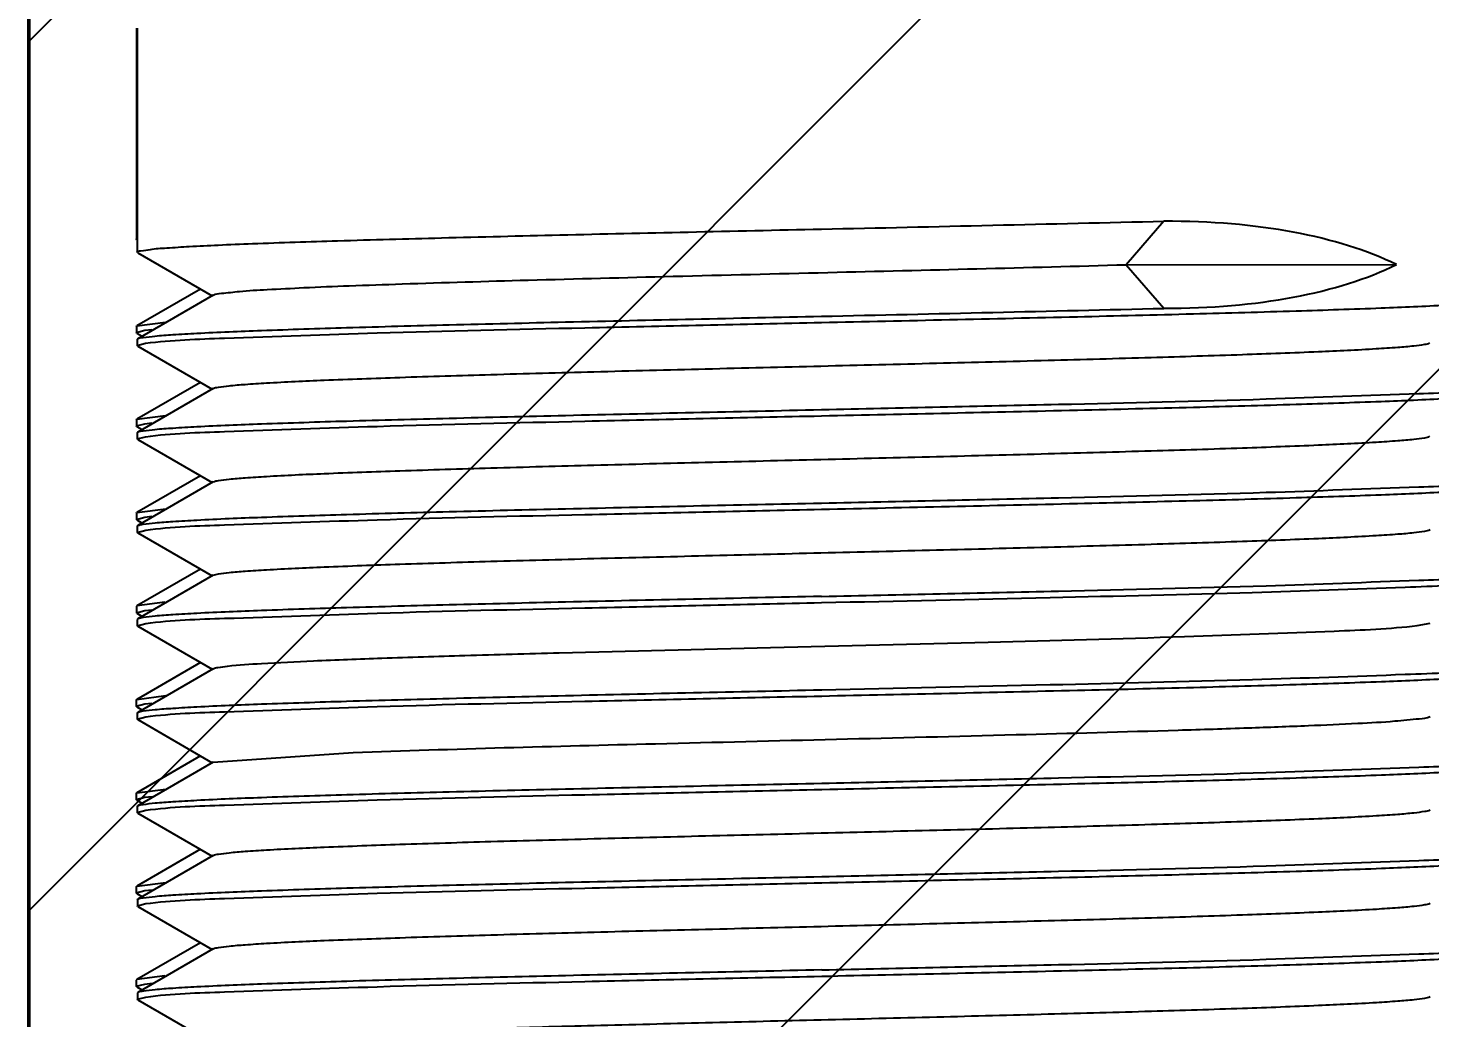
# Model space of a CAD drawing. Header units: millimetres. Extents: x 3819 to 4365, y -2661 to -1889.
# Drawn here: x 4274.39 to 4280.02, y -2389.36 to -2385.39 of the extents above; entities that cross this region are included whole.
import ezdxf

# ---------------------------------------------------------------- set-up
doc = ezdxf.new("R2010")
doc.units = ezdxf.units.MM
doc.header["$LTSCALE"] = 0.1
for name, color, linetype in [('02___PRT_ALL_AXES', 7, 'Continuous'), ('DIM', 3, 'Continuous'), ('hatch', 2, 'Continuous')]:
    doc.layers.add(name, color=color, linetype=linetype)
doc.styles.get("Standard").update_dxf_attribs({"font": 'arial.ttf'})
doc.dimstyles.new('ISO-25', dxfattribs={"dimtxt": 2.5, "dimasz": 2.5, "dimexe": 1.25, "dimexo": 0.625, "dimtad": 1, "dimlfac": 5, "dimtxsty": 'Standard', "dimcen": 2.5, "dimadec": 0, "dimazin": 0, "dimtfac": 1, "dimtmove": 0, "dimatfit": 3, "dimfxl": 0, "dimarcsym": 0})

# ---------------------------------------------------------------- blocks, each defined once
blk = doc.blocks.new('*D146')
at = {"layer": 'Defpoints', "color": 0}
for p in [(4274.393, -2371.7566), (4274.3861, -2401.8546), (4309.2725, -2401.8546)]:
    blk.add_point(p, dxfattribs=at)
at = {"layer": 'DIM', "color": 0, "lineweight": -2}
for p, q in [((4275.018, -2371.7566), (4310.5225, -2371.7566)), ((4309.2725, -2375.7566), (4309.2725, -2397.8546)), ((4275.0111, -2401.8546), (4310.5225, -2401.8546))]:
    blk.add_line(p, q, dxfattribs=at)
at = {"layer": 'DIM', "color": 0}
for points in [[(4308.6058, -2375.7566), (4309.9392, -2375.7566), (4309.2725, -2371.7566)], [(4308.6058, -2397.8546), (4309.9392, -2397.8546), (4309.2725, -2401.8546)]]:
    blk.add_solid(points, dxfattribs=at)
at = {"layer": 'DIM', "color": 0, "insert": (4306.6052, -2386.8056), "char_height": 4, "attachment_point": 5, "rotation": 90}
blk.add_mtext('120', dxfattribs=at)

msp = doc.modelspace()

# ---------------------------------------------------------------- hatches: boundary and pattern name
at = {"layer": 'hatch'}
h = msp.add_hatch(dxfattribs=at)
h.set_pattern_fill('ANSI31', color=256, scale=0.777568)
h.set_pattern_definition([(45, (3486.1896, -2587.0866), (-1.7456907, 1.7456907), [])])
edge = h.paths.add_edge_path()
edge.add_spline(control_points=[(4274.3945, -2352.2206), (4274.4524, -2352.2346), (4274.5545, -2352.251), (4274.6953, -2352.251), (4274.7758, -2352.2409), (4274.8128, -2352.2343)], knot_values=[0, 0, 0, 0, 0.423775, 0.732216, 1, 1, 1, 1], degree=3, periodic=0)
edge.add_line((4274.4358, -2352.2264), (4274.8526, -2352.2264))
edge.add_arc((4274.6195, -2351.1589), 1.0927, 280.1905, 282.3164, ccw=False)
edge.add_spline(control_points=[(4274.8128, -2352.2343), (4274.7758, -2352.2409), (4274.6953, -2352.251), (4274.5545, -2352.251), (4274.4524, -2352.2346), (4274.3945, -2352.2206)], knot_values=[0, 0, 0, 0, 0.267784, 0.576225, 1, 1, 1, 1], degree=3, periodic=0)
edge.add_line((4274.3861, -2352.2657), (4274.3861, -2354.2107))
edge.add_line((4274.3861, -2354.2107), (4274.4358, -2354.2107))
edge.add_spline(control_points=[(4274.8128, -2354.2028), (4274.7758, -2354.1962), (4274.6953, -2354.1861), (4274.5545, -2354.1861), (4274.4524, -2354.2025), (4274.3945, -2354.2165)], knot_values=[0, 0, 0, 0, 0.267789, 0.576235, 1, 1, 1, 1], degree=3, periodic=0)
edge.add_line((4275.951, -2353.9992), (4276.1361, -2353.9992))
edge.add_ellipse((4276.5528, -2353.2186), major_axis=(0, -1), ratio=0.666667, start_angle=218.6822, end_angle=321.3178, ccw=False)
edge.add_line((4275.5684, -2352.2264), (4274.4358, -2352.2264))
edge.add_spline(control_points=[(4274.3945, -2352.2206), (4274.4524, -2352.2346), (4274.5545, -2352.251), (4274.6953, -2352.251), (4274.7758, -2352.2409), (4274.8128, -2352.2343)], knot_values=[0, 0, 0, 0, 0.423775, 0.732216, 1, 1, 1, 1], degree=3, periodic=0)
edge.add_arc((4274.6195, -2351.1589), 1.0927, 280.1905, 282.3164)
edge.add_line((4274.8526, -2352.2264), (4282.6363, -2352.2264))
edge.add_line((4282.6363, -2352.2264), (4282.6363, -2354.2107))
edge.add_line((4282.6363, -2354.2107), (4274.4358, -2354.2107))
edge.add_spline(control_points=[(4274.8128, -2354.2028), (4274.7758, -2354.1962), (4274.6953, -2354.1861), (4274.5545, -2354.1861), (4274.4524, -2354.2025), (4274.3945, -2354.2165)], knot_values=[0, 0, 0, 0, 0.267789, 0.576235, 1, 1, 1, 1], degree=3, periodic=0)
edge.add_line((4274.3945, -2354.2165), (4274.3861, -2354.2186))
edge.add_line((4274.3861, -2354.2186), (4274.3861, -2367.2189))
edge.add_line((4274.3861, -2367.2189), (4274.3945, -2367.221))
edge.add_spline(control_points=[(4274.3945, -2367.221), (4274.4524, -2367.2349), (4274.5545, -2367.2513), (4274.6953, -2367.2513), (4274.7758, -2367.2413), (4274.8128, -2367.2346)], knot_values=[0, 0, 0, 0, 0.423775, 0.732216, 1, 1, 1, 1], degree=3, periodic=0)
edge.add_line((4274.4358, -2367.2267), (4274.8526, -2367.2267))
edge.add_arc((4274.6195, -2366.1592), 1.0927, 280.1905, 282.3164, ccw=False)
edge.add_spline(control_points=[(4274.8128, -2367.2346), (4274.7758, -2367.2413), (4274.6953, -2367.2513), (4274.5545, -2367.2513), (4274.4524, -2367.2349), (4274.3945, -2367.221)], knot_values=[0, 0, 0, 0, 0.267784, 0.576225, 1, 1, 1, 1], degree=3, periodic=0)
edge.add_line((4274.3861, -2367.266), (4274.3861, -2369.2111))
edge.add_line((4274.3861, -2369.2111), (4274.4358, -2369.2111))
edge.add_spline(control_points=[(4274.8128, -2369.2032), (4274.7758, -2369.1965), (4274.6953, -2369.1864), (4274.5545, -2369.1864), (4274.4524, -2369.2028), (4274.3945, -2369.2168)], knot_values=[0, 0, 0, 0, 0.267789, 0.576235, 1, 1, 1, 1], degree=3, periodic=0)
edge.add_line((4275.951, -2368.9995), (4276.1361, -2368.9995))
edge.add_ellipse((4276.5528, -2368.2189), major_axis=(0, -1), ratio=0.666667, start_angle=218.6822, end_angle=321.3178, ccw=False)
edge.add_line((4275.5684, -2367.2267), (4274.4358, -2367.2267))
edge.add_spline(control_points=[(4274.3945, -2367.221), (4274.4524, -2367.2349), (4274.5545, -2367.2513), (4274.6953, -2367.2513), (4274.7758, -2367.2413), (4274.8128, -2367.2346)], knot_values=[0, 0, 0, 0, 0.423775, 0.732216, 1, 1, 1, 1], degree=3, periodic=0)
edge.add_arc((4274.6195, -2366.1592), 1.0927, 280.1905, 282.3164)
edge.add_line((4274.8526, -2367.2267), (4282.6363, -2367.2267))
edge.add_line((4282.6363, -2367.2267), (4282.6363, -2369.2111))
edge.add_line((4282.6363, -2369.2111), (4274.4358, -2369.2111))
edge.add_spline(control_points=[(4274.8128, -2369.2032), (4274.7758, -2369.1965), (4274.6953, -2369.1864), (4274.5545, -2369.1864), (4274.4524, -2369.2028), (4274.3945, -2369.2168)], knot_values=[0, 0, 0, 0, 0.267789, 0.576235, 1, 1, 1, 1], degree=3, periodic=0)
edge.add_line((4274.3945, -2369.2168), (4274.3861, -2369.2189))
edge.add_line((4274.3861, -2369.2189), (4274.3861, -2605.0328))
edge.add_line((4274.3861, -2605.0328), (4286.9335, -2605.0328))
edge.add_line((4286.9335, -2605.0328), (4286.9335, -2028.6666))
edge.add_line((4286.9335, -2028.6666), (4274.3861, -2028.6666))
edge.add_line((4274.3861, -2028.6666), (4274.3861, -2352.2185))
edge.add_line((4274.3861, -2352.2185), (4274.3945, -2352.2206))

# ---------------------------------------------------------------- linework, layer by layer
msp.add_line((4274.3861, -2605.0328), (4274.3861, -2028.0562))
at = {"color": 7, "linetype": 'Continuous'}
for p, q in [((4274.393, -2483.7025), (4274.393, -2371.7566)), ((4278.9497, -2386.1615), (4278.7982, -2386.3364)), ((4274.8234, -2386.236), (4274.8216, -2386.2338)), ((4274.8266, -2386.2881), (4274.8247, -2386.286)), ((4274.8266, -2386.2881), (4275.1258, -2386.461)), ((4278.7982, -2386.3364), (4279.8851, -2386.3358)), ((4278.7982, -2386.3364), (4278.9498, -2386.5115)), ((4275.0791, -2386.434), (4274.8233, -2386.5817)), ((4275.1299, -2386.4586), (4274.8266, -2386.6339)), ((4274.8215, -2386.5838), (4274.8233, -2386.5817)), ((4274.8215, -2386.6088), (4274.8554, -2386.5997)), ((4274.8233, -2386.611), (4274.8215, -2386.6088)), ((4274.8233, -2386.5817), (4274.9388, -2386.5669)), ((4274.8233, -2386.611), (4274.8448, -2386.6234)), ((4274.8554, -2386.5997), (4274.8837, -2386.5965)), ((4274.8248, -2386.636), (4274.8266, -2386.6339)), ((4274.8248, -2386.661), (4274.8587, -2386.6519)), ((4274.8266, -2386.6631), (4274.8248, -2386.661)), ((4274.8266, -2386.6631), (4275.1259, -2386.836)), ((4275.0791, -2386.809), (4274.8233, -2386.9567)), ((4275.13, -2386.8336), (4274.8267, -2387.0089)), ((4274.8233, -2386.9567), (4274.939, -2386.9419)), ((4274.8214, -2386.9588), (4274.8233, -2386.9567)), ((4274.8214, -2386.9838), (4274.8553, -2386.9747)), ((4274.8232, -2386.986), (4274.8214, -2386.9838)), ((4274.8232, -2386.986), (4274.8448, -2386.9984)), ((4274.8249, -2387.011), (4274.8267, -2387.0089)), ((4274.8553, -2386.9747), (4274.8838, -2386.9715)), ((4274.8249, -2387.036), (4274.8587, -2387.0269)), ((4274.8267, -2387.0381), (4274.8249, -2387.036)), ((4274.8267, -2387.0381), (4275.126, -2387.211)), ((4275.0791, -2387.1839), (4274.8232, -2387.3317)), ((4275.1301, -2387.2086), (4274.8268, -2387.3839)), ((4274.8213, -2387.3338), (4274.8232, -2387.3317)), ((4274.8213, -2387.3588), (4274.8552, -2387.3497)), ((4274.8232, -2387.3317), (4274.9391, -2387.3168)), ((4274.8552, -2387.3497), (4274.8839, -2387.3465)), ((4274.8232, -2387.361), (4274.8213, -2387.3588)), ((4274.8232, -2387.361), (4274.8448, -2387.3735)), ((4274.825, -2387.386), (4274.8268, -2387.3839)), ((4274.825, -2387.411), (4274.8588, -2387.4019)), ((4274.8268, -2387.4131), (4274.825, -2387.411)), ((4274.8268, -2387.4131), (4275.126, -2387.586)), ((4275.0791, -2387.5589), (4274.8231, -2387.7067)), ((4275.1302, -2387.5836), (4274.8269, -2387.7589)), ((4274.8231, -2387.7067), (4274.8213, -2387.7089)), ((4274.8213, -2387.7338), (4274.8551, -2387.7247)), ((4274.8231, -2387.736), (4274.8213, -2387.7338)), ((4274.9362, -2387.692), (4274.8231, -2387.7067)), ((4274.8231, -2387.736), (4274.8448, -2387.7485)), ((4274.8551, -2387.7247), (4274.884, -2387.7215)), ((4274.8269, -2387.7589), (4274.825, -2387.761)), ((4274.825, -2387.786), (4274.8589, -2387.7769)), ((4274.8269, -2387.7881), (4274.825, -2387.786)), ((4274.8269, -2387.7881), (4275.1261, -2387.961)), ((4279.9685, -2387.7852), (4280.0196, -2387.7751)), ((4275.0791, -2387.9338), (4274.823, -2388.0817)), ((4275.1303, -2387.9586), (4274.8269, -2388.1339)), ((4274.8212, -2388.0838), (4274.823, -2388.0817)), ((4274.823, -2388.0817), (4274.9394, -2388.0668)), ((4274.8212, -2388.1088), (4274.855, -2388.0997)), ((4274.823, -2388.111), (4274.8212, -2388.1088)), ((4274.823, -2388.111), (4274.8463, -2388.1244)), ((4274.8251, -2388.136), (4274.8269, -2388.1339)), ((4274.855, -2388.0997), (4274.8841, -2388.0964)), ((4274.8251, -2388.161), (4274.859, -2388.1519)), ((4274.827, -2388.1631), (4274.8251, -2388.161)), ((4274.827, -2388.1631), (4275.1262, -2388.336)), ((4275.1303, -2388.3336), (4275.6926, -2388.2954)), ((4275.0791, -2388.3088), (4274.8229, -2388.4567)), ((4275.1303, -2388.3336), (4274.827, -2388.5089)), ((4274.8211, -2388.4588), (4274.8229, -2388.4567)), ((4274.8211, -2388.4838), (4274.855, -2388.4747)), ((4274.8229, -2388.4567), (4274.9396, -2388.4418)), ((4274.855, -2388.4747), (4274.8842, -2388.4714)), ((4274.8229, -2388.486), (4274.8211, -2388.4838)), ((4274.8229, -2388.486), (4274.8463, -2388.4995)), ((4274.8252, -2388.511), (4274.827, -2388.5089)), ((4274.8252, -2388.536), (4274.8591, -2388.5269)), ((4274.827, -2388.5381), (4274.8252, -2388.536)), ((4274.827, -2388.5381), (4275.1263, -2388.711)), ((4275.0791, -2388.6837), (4274.8228, -2388.8317)), ((4275.1304, -2388.7086), (4274.8271, -2388.8839)), ((4274.821, -2388.8338), (4274.8228, -2388.8317)), ((4274.821, -2388.8588), (4274.8549, -2388.8497)), ((4274.8228, -2388.861), (4274.821, -2388.8588)), ((4274.8228, -2388.8317), (4274.9397, -2388.8168)), ((4274.8228, -2388.861), (4274.8464, -2388.8746)), ((4274.8549, -2388.8497), (4274.8843, -2388.8464)), ((4274.8253, -2388.886), (4274.8271, -2388.8839)), ((4274.8253, -2388.911), (4274.8591, -2388.9019)), ((4274.8271, -2388.9131), (4274.8253, -2388.911)), ((4274.8271, -2388.9131), (4275.1263, -2389.086)), ((4275.0791, -2389.0587), (4274.8228, -2389.2067)), ((4275.1305, -2389.0836), (4274.8272, -2389.2589)), ((4274.8228, -2389.2067), (4274.8209, -2389.2089)), ((4274.9363, -2389.192), (4274.8228, -2389.2067)), ((4274.8209, -2389.2338), (4274.8548, -2389.2247)), ((4274.8228, -2389.236), (4274.8209, -2389.2338)), ((4274.8228, -2389.236), (4274.8464, -2389.2496)), ((4274.8272, -2389.2589), (4274.8254, -2389.261)), ((4274.8548, -2389.2247), (4274.8844, -2389.2214)), ((4274.8254, -2389.286), (4274.8592, -2389.2769)), ((4274.8272, -2389.2881), (4274.8254, -2389.286)), ((4274.8272, -2389.2881), (4275.1264, -2389.461))]:
    msp.add_line(p, q, dxfattribs=at)
for centre in [(4267.3529, -1913.6188), (4267.3529, -1913.9688)]:
    msp.add_arc(centre, 472.685, 271.239121, 271.405834, dxfattribs=at)
for centre, major_axis, ratio, start_param, end_param in [((4277.575, -2387.7482), (2.7118, 1.011), 0.450939, 0.406804, 0.88074), ((4277.5744, -2384.9227), (2.7119, -1.0111), 0.451895, -0.880186, -0.406249)]:
    msp.add_ellipse(centre, major_axis=major_axis, ratio=ratio, start_param=start_param, end_param=end_param, dxfattribs=at)
for points, knots in [([(4274.8247, -2386.286), (4274.8247, -2386.2812), (4274.8514, -2386.2798), (4274.8829, -2386.2724), (4274.953, -2386.2684), (4275.0416, -2386.2623), (4275.1574, -2386.2569), (4275.3557, -2386.2487), (4275.6551, -2386.239), (4276.0664, -2386.2277), (4276.5358, -2386.2163), (4277.0451, -2386.2048), (4277.3959, -2386.1972), (4277.5747, -2386.1932)], [0, 0, 0, 0, 0.005239, 0.01977, 0.043678, 0.076769, 0.118731, 0.169171, 0.293466, 0.444894, 0.617645, 0.805071, 1, 1, 1, 1]), ([(4274.8216, -2386.2338), (4274.8216, -2386.2337), (4274.8216, -2386.2334), (4274.8218, -2386.2331), (4274.8219, -2386.233)], [0, 0, 0, 0, 0.474043, 1, 1, 1, 1]), ([(4275.13, -2386.4586), (4275.1397, -2386.4529), (4275.1767, -2386.4503), (4275.2478, -2386.4413), (4275.3591, -2386.4354), (4275.5057, -2386.4276), (4275.6868, -2386.4204), (4275.987, -2386.4098), (4276.4209, -2386.3972), (4276.991, -2386.3824), (4277.792, -2386.3627), (4278.3988, -2386.3478), (4278.7982, -2386.3364)], [0, 0, 0, 0, 0.009211, 0.029104, 0.05944, 0.099738, 0.149346, 0.207453, 0.345222, 0.504035, 0.673493, 1, 1, 1, 1]), ([(4277.5748, -2386.5682), (4277.9174, -2386.5607), (4278.4156, -2386.5498), (4279.0511, -2386.5341), (4279.4582, -2386.5228), (4279.7963, -2386.5114), (4280.0294, -2386.5017), (4280.172, -2386.493), (4280.2444, -2386.488), (4280.2914, -2386.4816), (4280.3159, -2386.4787), (4280.3227, -2386.4747)], [0, 0, 0, 0, 0.373761, 0.543507, 0.693389, 0.817936, 0.912607, 0.947622, 0.973976, 0.991458, 1, 1, 1, 1]), ([(4274.8266, -2386.6339), (4274.8332, -2386.6301), (4274.8575, -2386.6274), (4274.904, -2386.6213), (4274.9761, -2386.6165), (4275.1184, -2386.6081), (4275.3512, -2386.5989), (4275.6893, -2386.5879), (4276.0967, -2386.577), (4276.7329, -2386.5616), (4277.2317, -2386.5508), (4277.5748, -2386.5432)], [0, 0, 0, 0, 0.008332, 0.025641, 0.051856, 0.086762, 0.181308, 0.305846, 0.455821, 0.625742, 1, 1, 1, 1]), ([(4274.8587, -2386.6519), (4274.9635, -2386.6377), (4275.2745, -2386.6287), (4275.8621, -2386.6062), (4276.6622, -2386.5887), (4277.2575, -2386.5752), (4277.5748, -2386.5682)], [0, 0, 0, 0, 0.11681, 0.342641, 0.649679, 1, 1, 1, 1]), ([(4275.13, -2386.8336), (4275.1362, -2386.83), (4275.1583, -2386.827), (4275.2005, -2386.8211), (4275.2653, -2386.8162), (4275.3923, -2386.8079), (4275.5996, -2386.7986), (4275.9001, -2386.7877), (4276.2617, -2386.7767), (4276.671, -2386.7656), (4277.1132, -2386.7544), (4277.5722, -2386.7431), (4278.0313, -2386.7318), (4278.4738, -2386.7205), (4278.8836, -2386.7091), (4279.2457, -2386.6979), (4279.547, -2386.6865), (4279.755, -2386.6769), (4279.8827, -2386.6683), (4279.9479, -2386.6631), (4279.9907, -2386.657), (4280.013, -2386.6538), (4280.0194, -2386.6501)], [0, 0, 0, 0, 0.004388, 0.013217, 0.026458, 0.044004, 0.091348, 0.153548, 0.228346, 0.313025, 0.404506, 0.49946, 0.594435, 0.685975, 0.77075, 0.84568, 0.90804, 0.95557, 0.973214, 0.98656, 0.995496, 1, 1, 1, 1]), ([(4277.5749, -2386.9182), (4277.8921, -2386.9113), (4278.4874, -2386.8977), (4279.2876, -2386.8798), (4279.8751, -2386.8563), (4280.1862, -2386.8469), (4280.291, -2386.832)], [0, 0, 0, 0, 0.350306, 0.657337, 0.883169, 1, 1, 1, 1]), ([(4277.5749, -2386.9432), (4277.9175, -2386.9357), (4278.4156, -2386.9248), (4279.0512, -2386.9091), (4279.4583, -2386.8978), (4279.7964, -2386.8864), (4280.0294, -2386.8767), (4280.1721, -2386.868), (4280.2445, -2386.863), (4280.2915, -2386.8566), (4280.316, -2386.8537), (4280.3228, -2386.8497)], [0, 0, 0, 0, 0.373761, 0.543507, 0.693389, 0.817936, 0.912607, 0.947622, 0.973976, 0.991458, 1, 1, 1, 1]), ([(4274.8267, -2387.0089), (4274.8333, -2387.0051), (4274.8576, -2387.0024), (4274.904, -2386.9963), (4274.9762, -2386.9915), (4275.1184, -2386.9831), (4275.3513, -2386.9739), (4275.6894, -2386.9629), (4276.0968, -2386.952), (4276.733, -2386.9366), (4277.2318, -2386.9258), (4277.5749, -2386.9182)], [0, 0, 0, 0, 0.008332, 0.025641, 0.051856, 0.086762, 0.181308, 0.305846, 0.455821, 0.625742, 1, 1, 1, 1]), ([(4274.8587, -2387.0269), (4274.9636, -2387.0127), (4275.2746, -2387.0037), (4275.8622, -2386.9812), (4276.6623, -2386.9637), (4277.2576, -2386.9502), (4277.5749, -2386.9432)], [0, 0, 0, 0, 0.11681, 0.342641, 0.649679, 1, 1, 1, 1]), ([(4275.1301, -2387.2086), (4275.1363, -2387.205), (4275.1584, -2387.202), (4275.2006, -2387.1961), (4275.2654, -2387.1912), (4275.3924, -2387.1829), (4275.5997, -2387.1736), (4275.9002, -2387.1627), (4276.2618, -2387.1517), (4276.6711, -2387.1406), (4277.1133, -2387.1294), (4277.5723, -2387.1181), (4278.0314, -2387.1068), (4278.4739, -2387.0955), (4278.8836, -2387.0841), (4279.2458, -2387.0729), (4279.5471, -2387.0615), (4279.7551, -2387.0519), (4279.8827, -2387.0433), (4279.948, -2387.0381), (4279.9907, -2387.032), (4280.0131, -2387.0288), (4280.0195, -2387.0251)], [0, 0, 0, 0, 0.00439, 0.013218, 0.02646, 0.044004, 0.091349, 0.153549, 0.228348, 0.313027, 0.404507, 0.499461, 0.594436, 0.685976, 0.770752, 0.845681, 0.908041, 0.955571, 0.973215, 0.986561, 0.995498, 1, 1, 1, 1]), ([(4277.5749, -2387.2932), (4277.8922, -2387.2863), (4278.4875, -2387.2727), (4279.2876, -2387.2548), (4279.8752, -2387.2313), (4280.1863, -2387.2219), (4280.2911, -2387.207)], [0, 0, 0, 0, 0.350306, 0.657337, 0.883169, 1, 1, 1, 1]), ([(4277.5749, -2387.3182), (4277.9175, -2387.3107), (4278.4157, -2387.2998), (4279.0512, -2387.2841), (4279.4583, -2387.2728), (4279.7965, -2387.2614), (4280.0295, -2387.2517), (4280.1721, -2387.243), (4280.2446, -2387.238), (4280.2916, -2387.2316), (4280.3161, -2387.2287), (4280.3229, -2387.2247)], [0, 0, 0, 0, 0.373761, 0.543507, 0.693389, 0.817936, 0.912607, 0.947622, 0.973976, 0.991458, 1, 1, 1, 1]), ([(4274.8268, -2387.3839), (4274.8334, -2387.3801), (4274.8576, -2387.3774), (4274.9041, -2387.3713), (4274.9762, -2387.3665), (4275.1185, -2387.3581), (4275.3514, -2387.3489), (4275.6895, -2387.3379), (4276.0968, -2387.327), (4276.7331, -2387.3116), (4277.2319, -2387.3008), (4277.5749, -2387.2932)], [0, 0, 0, 0, 0.008332, 0.025641, 0.051856, 0.086762, 0.181308, 0.305846, 0.455821, 0.625742, 1, 1, 1, 1]), ([(4274.8588, -2387.4019), (4274.9637, -2387.3877), (4275.2747, -2387.3787), (4275.8623, -2387.3562), (4276.6624, -2387.3387), (4277.2577, -2387.3252), (4277.5749, -2387.3182)], [0, 0, 0, 0, 0.11681, 0.342641, 0.649679, 1, 1, 1, 1]), ([(4275.1302, -2387.5836), (4275.1364, -2387.58), (4275.1585, -2387.577), (4275.2007, -2387.5711), (4275.2654, -2387.5662), (4275.3925, -2387.5579), (4275.5998, -2387.5486), (4275.9003, -2387.5377), (4276.2618, -2387.5267), (4276.6711, -2387.5156), (4277.1133, -2387.5044), (4277.5724, -2387.4931), (4278.0315, -2387.4818), (4278.4739, -2387.4705), (4278.8837, -2387.4591), (4279.2459, -2387.4478), (4279.5472, -2387.4365), (4279.7551, -2387.4269), (4279.8828, -2387.4183), (4279.948, -2387.4131), (4279.9908, -2387.407), (4280.0132, -2387.4038), (4280.0196, -2387.4001)], [0, 0, 0, 0, 0.004388, 0.013218, 0.026458, 0.044005, 0.091349, 0.153549, 0.228347, 0.313026, 0.404507, 0.499461, 0.594436, 0.685976, 0.770752, 0.845681, 0.908041, 0.95557, 0.973216, 0.98656, 0.995498, 1, 1, 1, 1]), ([(4277.575, -2387.6682), (4277.8923, -2387.6613), (4278.4876, -2387.6477), (4279.2877, -2387.6298), (4279.8753, -2387.6063), (4280.1864, -2387.5969), (4280.2911, -2387.582)], [0, 0, 0, 0, 0.350306, 0.657337, 0.883169, 1, 1, 1, 1]), ([(4277.575, -2387.6932), (4277.881, -2387.6865), (4278.4579, -2387.6736), (4279.2396, -2387.6552), (4279.8301, -2387.6346), (4280.1503, -2387.6225), (4280.2649, -2387.6102)], [0, 0, 0, 0, 0.341161, 0.64321, 0.871525, 1, 1, 1, 1]), ([(4277.575, -2387.6682), (4277.232, -2387.6758), (4276.7331, -2387.6866), (4276.0969, -2387.702), (4275.6896, -2387.7129), (4275.3514, -2387.7239), (4275.1186, -2387.7331), (4274.9763, -2387.7415), (4274.9042, -2387.7463), (4274.8577, -2387.7525), (4274.8335, -2387.7551), (4274.8269, -2387.7589)], [0, 0, 0, 0, 0.374261, 0.544184, 0.694156, 0.818693, 0.91324, 0.948143, 0.97436, 0.991667, 1, 1, 1, 1]), ([(4274.8589, -2387.7769), (4274.9638, -2387.7627), (4275.2748, -2387.7537), (4275.8624, -2387.7312), (4276.6625, -2387.7137), (4277.2577, -2387.7002), (4277.575, -2387.6932)], [0, 0, 0, 0, 0.11681, 0.342641, 0.649679, 1, 1, 1, 1]), ([(4275.1303, -2387.9586), (4275.136, -2387.9553), (4275.156, -2387.9523), (4275.2197, -2387.9433), (4275.3484, -2387.9359), (4275.5546, -2387.9252), (4275.8272, -2387.9153), (4276.1565, -2387.9048), (4276.677, -2387.8903), (4277.3782, -2387.8729), (4278.2159, -2387.8522), (4278.971, -2387.8329), (4279.5453, -2387.8109), (4279.8575, -2387.7986), (4279.9685, -2387.7852)], [0, 0, 0, 0, 0.00408, 0.012174, 0.040261, 0.083456, 0.140371, 0.20916, 0.287587, 0.462922, 0.643742, 0.806706, 0.930782, 1, 1, 1, 1]), ([(4277.5751, -2388.0432), (4277.8811, -2388.0365), (4278.4579, -2388.0236), (4279.2397, -2388.0052), (4279.8302, -2387.9846), (4280.1504, -2387.9725), (4280.265, -2387.9602)], [0, 0, 0, 0, 0.341161, 0.64321, 0.871525, 1, 1, 1, 1]), ([(4277.5751, -2388.0682), (4277.9177, -2388.0607), (4278.4159, -2388.0498), (4279.0514, -2388.0341), (4279.4585, -2388.0228), (4279.7966, -2388.0114), (4280.0297, -2388.0017), (4280.1723, -2387.993), (4280.2447, -2387.988), (4280.2917, -2387.9816), (4280.3162, -2387.9787), (4280.323, -2387.9747)], [0, 0, 0, 0, 0.373761, 0.543507, 0.693389, 0.817936, 0.912607, 0.947622, 0.973976, 0.991458, 1, 1, 1, 1]), ([(4274.8269, -2388.1339), (4274.8336, -2388.1301), (4274.8578, -2388.1274), (4274.9043, -2388.1213), (4274.9764, -2388.1165), (4275.1187, -2388.1081), (4275.3515, -2388.0989), (4275.6896, -2388.0879), (4276.097, -2388.077), (4276.7332, -2388.0616), (4277.232, -2388.0508), (4277.5751, -2388.0432)], [0, 0, 0, 0, 0.008332, 0.025641, 0.051856, 0.086762, 0.181308, 0.305846, 0.455821, 0.625742, 1, 1, 1, 1]), ([(4274.859, -2388.1519), (4274.9638, -2388.1377), (4275.2748, -2388.1287), (4275.8624, -2388.1062), (4276.6626, -2388.0887), (4277.2578, -2388.0752), (4277.5751, -2388.0682)], [0, 0, 0, 0, 0.11681, 0.342641, 0.649679, 1, 1, 1, 1]), ([(4275.6926, -2388.2954), (4276.0973, -2388.2801), (4276.7446, -2388.2636), (4277.6324, -2388.2417), (4278.3327, -2388.2243), (4278.8842, -2388.2093), (4279.2758, -2388.1966), (4279.5164, -2388.1879), (4279.7127, -2388.1783), (4279.8622, -2388.1715), (4279.9573, -2388.1598), (4280.0069, -2388.1575), (4280.0197, -2388.1501)], [0, 0, 0, 0, 0.280574, 0.448525, 0.615254, 0.765811, 0.830717, 0.886702, 0.932507, 0.967109, 0.989747, 1, 1, 1, 1]), ([(4277.5752, -2388.4182), (4277.8924, -2388.4113), (4278.4877, -2388.3977), (4279.2879, -2388.3798), (4279.8754, -2388.3563), (4280.1865, -2388.3469), (4280.2913, -2388.332)], [0, 0, 0, 0, 0.350306, 0.657337, 0.883169, 1, 1, 1, 1]), ([(4277.5752, -2388.4432), (4277.9178, -2388.4357), (4278.416, -2388.4248), (4279.0515, -2388.4091), (4279.4586, -2388.3978), (4279.7967, -2388.3864), (4280.0298, -2388.3767), (4280.1724, -2388.368), (4280.2448, -2388.363), (4280.2918, -2388.3566), (4280.3163, -2388.3537), (4280.3231, -2388.3497)], [0, 0, 0, 0, 0.373761, 0.543507, 0.693389, 0.817936, 0.912607, 0.947622, 0.973976, 0.991458, 1, 1, 1, 1]), ([(4274.827, -2388.5089), (4274.8336, -2388.5051), (4274.8579, -2388.5024), (4274.9044, -2388.4963), (4274.9765, -2388.4915), (4275.1188, -2388.4831), (4275.3516, -2388.4739), (4275.6897, -2388.4629), (4276.0971, -2388.452), (4276.7333, -2388.4366), (4277.2321, -2388.4258), (4277.5752, -2388.4182)], [0, 0, 0, 0, 0.008332, 0.025641, 0.051856, 0.086762, 0.181308, 0.305846, 0.455821, 0.625742, 1, 1, 1, 1]), ([(4274.8591, -2388.5269), (4274.9639, -2388.5127), (4275.2749, -2388.5037), (4275.8625, -2388.4812), (4276.6626, -2388.4637), (4277.2579, -2388.4502), (4277.5752, -2388.4432)], [0, 0, 0, 0, 0.11681, 0.342641, 0.649679, 1, 1, 1, 1]), ([(4275.1304, -2388.7086), (4275.1366, -2388.705), (4275.1587, -2388.702), (4275.2009, -2388.6961), (4275.2657, -2388.6912), (4275.3927, -2388.6829), (4275.6, -2388.6736), (4275.9005, -2388.6627), (4276.2621, -2388.6517), (4276.6714, -2388.6406), (4277.1136, -2388.6294), (4277.5726, -2388.6181), (4278.0317, -2388.6068), (4278.4742, -2388.5955), (4278.884, -2388.5841), (4279.2461, -2388.5728), (4279.5474, -2388.5615), (4279.7554, -2388.5519), (4279.8831, -2388.5433), (4279.9483, -2388.5381), (4279.9911, -2388.532), (4280.0134, -2388.5288), (4280.0198, -2388.5251)], [0, 0, 0, 0, 0.004389, 0.013218, 0.026459, 0.044005, 0.091349, 0.153549, 0.228348, 0.313026, 0.404507, 0.499461, 0.594436, 0.685976, 0.770752, 0.845681, 0.908041, 0.95557, 0.973216, 0.98656, 0.995499, 1, 1, 1, 1]), ([(4277.5752, -2388.7932), (4277.8925, -2388.7863), (4278.4878, -2388.7727), (4279.2879, -2388.7548), (4279.8755, -2388.7313), (4280.1866, -2388.7219), (4280.2914, -2388.707)], [0, 0, 0, 0, 0.350306, 0.657337, 0.883169, 1, 1, 1, 1]), ([(4277.5753, -2388.8182), (4277.9178, -2388.8107), (4278.416, -2388.7998), (4279.0516, -2388.7841), (4279.4587, -2388.7728), (4279.7968, -2388.7614), (4280.0298, -2388.7517), (4280.1724, -2388.743), (4280.2449, -2388.738), (4280.2919, -2388.7316), (4280.3164, -2388.7287), (4280.3232, -2388.7247)], [0, 0, 0, 0, 0.373761, 0.543507, 0.693389, 0.817936, 0.912607, 0.947622, 0.973976, 0.991458, 1, 1, 1, 1]), ([(4274.8271, -2388.8839), (4274.8337, -2388.8801), (4274.8579, -2388.8774), (4274.9044, -2388.8713), (4274.9766, -2388.8665), (4275.1188, -2388.8581), (4275.3517, -2388.8489), (4275.6898, -2388.8379), (4276.0971, -2388.827), (4276.7334, -2388.8116), (4277.2322, -2388.8008), (4277.5752, -2388.7932)], [0, 0, 0, 0, 0.008332, 0.025641, 0.051856, 0.086762, 0.181308, 0.305846, 0.455821, 0.625742, 1, 1, 1, 1]), ([(4274.8591, -2388.9019), (4274.964, -2388.8877), (4275.275, -2388.8787), (4275.8626, -2388.8562), (4276.6627, -2388.8387), (4277.258, -2388.8252), (4277.5753, -2388.8182)], [0, 0, 0, 0, 0.11681, 0.342641, 0.649679, 1, 1, 1, 1]), ([(4275.1305, -2389.0836), (4275.1367, -2389.08), (4275.1588, -2389.077), (4275.201, -2389.0711), (4275.2657, -2389.0662), (4275.3928, -2389.0579), (4275.6001, -2389.0486), (4275.9006, -2389.0377), (4276.2621, -2389.0267), (4276.6714, -2389.0156), (4277.1137, -2389.0044), (4277.5727, -2388.9931), (4278.0318, -2388.9818), (4278.4743, -2388.9705), (4278.884, -2388.9591), (4279.2462, -2388.9478), (4279.5475, -2388.9365), (4279.7555, -2388.9269), (4279.8831, -2388.9183), (4279.9484, -2388.9131), (4279.9911, -2388.907), (4280.0135, -2388.9038), (4280.0199, -2388.9001)], [0, 0, 0, 0, 0.004388, 0.013218, 0.026458, 0.044004, 0.091348, 0.153548, 0.228346, 0.313025, 0.404506, 0.49946, 0.594435, 0.685975, 0.770751, 0.84568, 0.90804, 0.955569, 0.973215, 0.98656, 0.995497, 1, 1, 1, 1]), ([(4277.5753, -2389.1682), (4277.8926, -2389.1613), (4278.4879, -2389.1477), (4279.288, -2389.1298), (4279.8756, -2389.1063), (4280.1867, -2389.0969), (4280.2915, -2389.082)], [0, 0, 0, 0, 0.350306, 0.657337, 0.883169, 1, 1, 1, 1]), ([(4277.5753, -2389.1932), (4277.9179, -2389.1857), (4278.4161, -2389.1748), (4279.0516, -2389.1591), (4279.4587, -2389.1478), (4279.7969, -2389.1364), (4280.0299, -2389.1267), (4280.1725, -2389.118), (4280.245, -2389.113), (4280.292, -2389.1066), (4280.3165, -2389.1037), (4280.3233, -2389.0997)], [0, 0, 0, 0, 0.373761, 0.543507, 0.693389, 0.817936, 0.912607, 0.947622, 0.973976, 0.991458, 1, 1, 1, 1]), ([(4277.5753, -2389.1682), (4277.2323, -2389.1758), (4276.7335, -2389.1866), (4276.0972, -2389.202), (4275.6899, -2389.2129), (4275.3517, -2389.2239), (4275.1189, -2389.2331), (4274.9766, -2389.2415), (4274.9045, -2389.2463), (4274.858, -2389.2525), (4274.8338, -2389.2551), (4274.8272, -2389.2589)], [0, 0, 0, 0, 0.374262, 0.544185, 0.694157, 0.818694, 0.913241, 0.948143, 0.97436, 0.991667, 1, 1, 1, 1]), ([(4274.8592, -2389.2769), (4274.9641, -2389.2627), (4275.2751, -2389.2537), (4275.8627, -2389.2312), (4276.6628, -2389.2137), (4277.2581, -2389.2002), (4277.5753, -2389.1932)], [0, 0, 0, 0, 0.11681, 0.342641, 0.649679, 1, 1, 1, 1]), ([(4275.1306, -2389.4586), (4275.1368, -2389.455), (4275.1588, -2389.452), (4275.2011, -2389.4461), (4275.2658, -2389.4412), (4275.3929, -2389.4329), (4275.6002, -2389.4236), (4275.9007, -2389.4127), (4276.2622, -2389.4017), (4276.6715, -2389.3906), (4277.1137, -2389.3794), (4277.5727, -2389.3681), (4278.0318, -2389.3568), (4278.4743, -2389.3455), (4278.8841, -2389.3341), (4279.2463, -2389.3229), (4279.5476, -2389.3115), (4279.7555, -2389.3019), (4279.8832, -2389.2933), (4279.9484, -2389.2881), (4279.9912, -2389.282), (4280.0136, -2389.2788), (4280.0199, -2389.2751)], [0, 0, 0, 0, 0.004389, 0.013217, 0.026459, 0.044004, 0.091348, 0.153548, 0.228347, 0.313026, 0.404507, 0.499461, 0.594435, 0.685975, 0.770751, 0.845681, 0.908041, 0.95557, 0.973215, 0.986561, 0.995497, 1, 1, 1, 1])]:
    msp.add_open_spline(points, degree=3, knots=knots, dxfattribs=at)
at = {"layer": '02___PRT_ALL_AXES', "color": 7, "linetype": 'Continuous'}
for p, q in [((4274.8218, -2385.3861), (4274.8216, -2386.2338)), ((4274.8245, -2385.386), (4274.8247, -2386.286)), ((4274.8215, -2386.5838), (4274.8215, -2386.6088)), ((4274.8248, -2386.636), (4274.8248, -2386.661)), ((4274.8214, -2386.9588), (4274.8214, -2386.9838)), ((4274.8249, -2387.011), (4274.8249, -2387.036)), ((4274.8213, -2387.3338), (4274.8213, -2387.3588)), ((4274.825, -2387.386), (4274.825, -2387.411)), ((4274.8213, -2387.7088), (4274.8213, -2387.7338)), ((4274.825, -2387.761), (4274.825, -2387.786)), ((4274.8212, -2388.0838), (4274.8212, -2388.1088)), ((4274.8251, -2388.136), (4274.8251, -2388.161)), ((4274.8211, -2388.4588), (4274.8211, -2388.4838)), ((4274.8252, -2388.511), (4274.8252, -2388.536)), ((4274.821, -2388.8338), (4274.821, -2388.8588)), ((4274.8253, -2388.886), (4274.8253, -2388.911)), ((4274.8209, -2389.2088), (4274.8209, -2389.2338)), ((4274.8254, -2389.261), (4274.8254, -2389.286))]:
    msp.add_line(p, q, dxfattribs=at)

# ---------------------------------------------------------------- dimensions: what is measured, and where the dimension line sits
at = {"layer": 'DIM'}
dim = msp.add_linear_dim(base=(4309.2725, -2401.8546), p1=(4274.393, -2371.7566), p2=(4274.3861, -2401.8546), angle=90, text='120', dimstyle='ISO-25', override={"dimtxt": 4, "dimasz": 4, "dimlfac": 4, "dimadec": 1, "dimfxl": 1.25}, dxfattribs=at)
dim.commit()
dim.dimension.update_dxf_attribs({"geometry": '*D146', "text_midpoint": (4306.6052, -2386.8056)})

doc.saveas('drawing.dxf')
